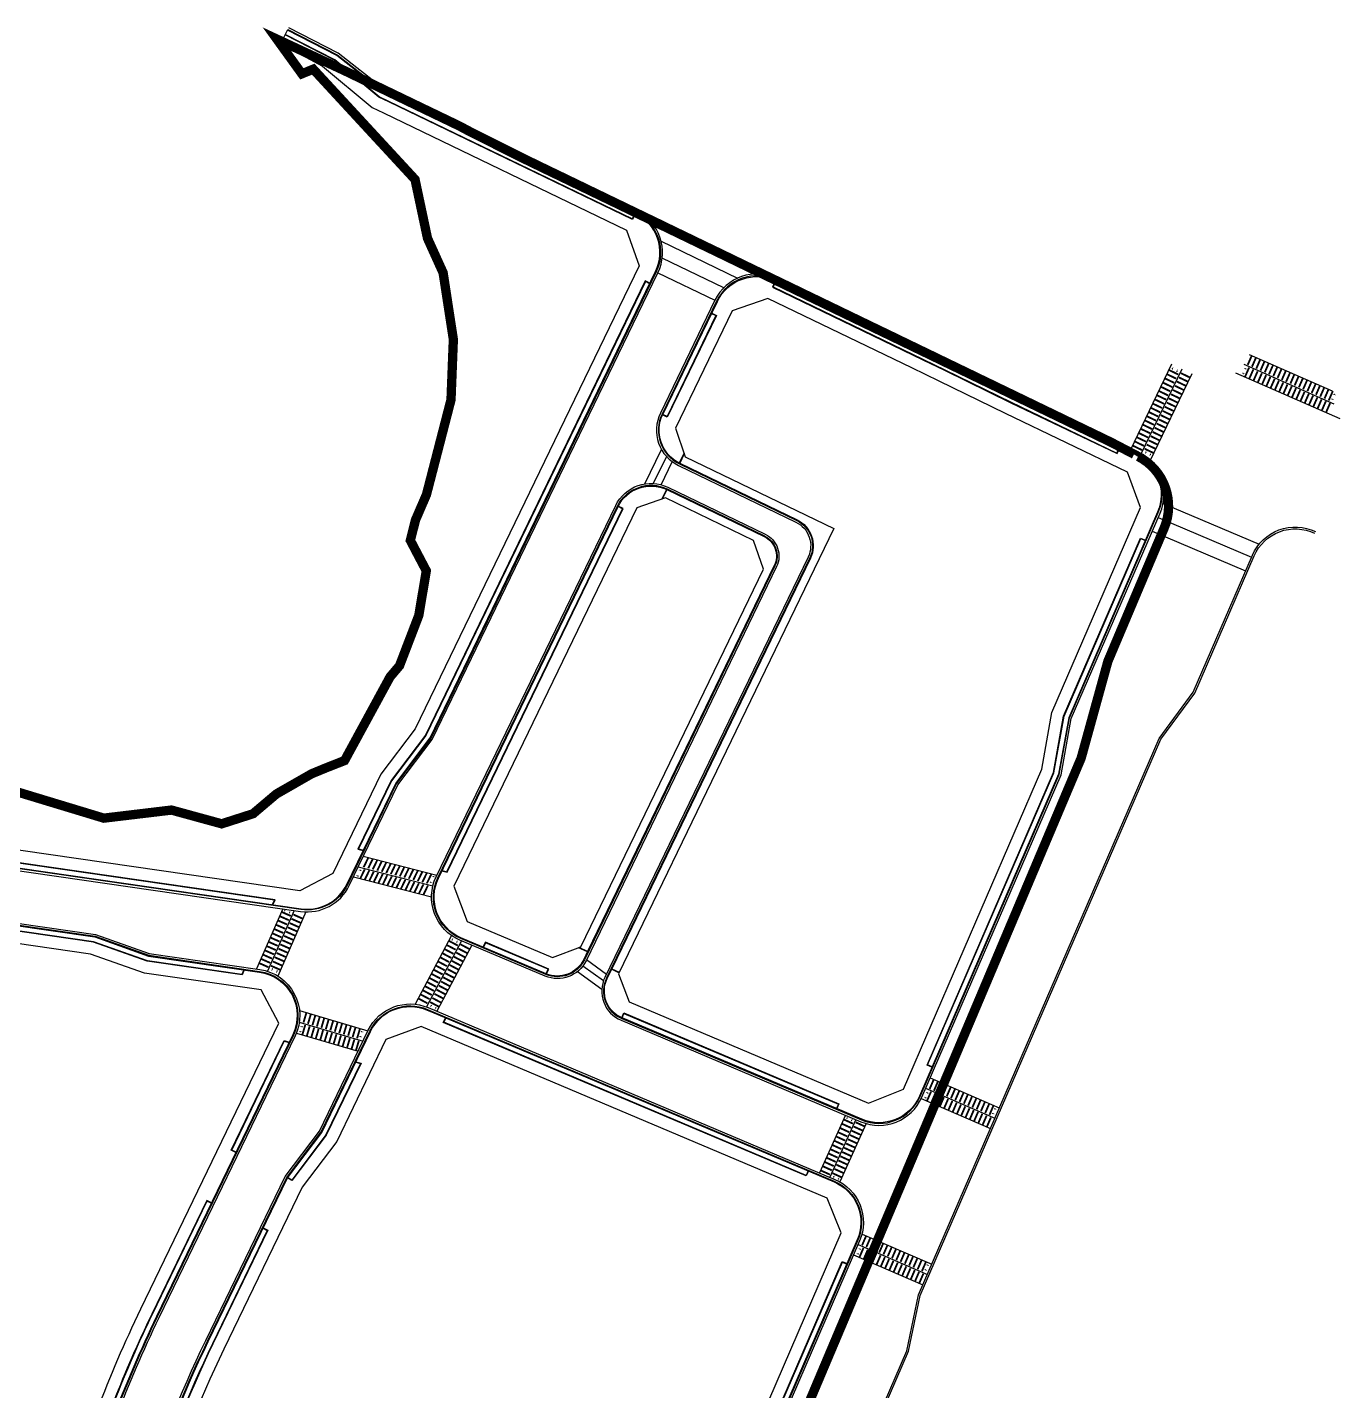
# Model space of a CAD drawing. Header units: millimetres. Extents: x 235041 to 237168, y 422741 to 424190.
# Drawn here: x 236815.8 to 237168.1, y 423394.3 to 423760.1 of the extents above; entities that cross this region are included whole.
import ezdxf

# ---------------------------------------------------------------- set-up
doc = ezdxf.new("R2010")
doc.units = ezdxf.units.MM
doc.linetypes.add('DASHED2', pattern=[0.375, 0.25, -0.125])
doc.linetypes.add('PHANTOM2', pattern=[1.25, 0.625, -0.125, 0.125, -0.125, 0.125, -0.125])
for name, color, linetype in [('0_210818_탑립전민지구 구역계(최종)', 1, 'PHANTOM2'), ('@@노면표시_11.횡단보도(W6.0_백색)', 7, 'Continuous'), ('@@보도선', 7, 'Continuous'), ('@@횡단보도라인', 7, 'Continuous')]:
    doc.layers.add(name, color=color, linetype=linetype)
doc.layers.add('_낮춤(200x250)_직선', color=7, linetype='Continuous', lineweight=13)

# ---------------------------------------------------------------- blocks, each defined once
blk = doc.blocks.new('계획선 검토')
at = {"layer": '@@보도선', "color": 8}
for points in [[(236281.51, 423329.7), (236272.66, 423291.3, 0.358127), (236276.43, 423283.71), (236279.09, 423282.64, 0.394409), (236287.37, 423285.83), (236310.14, 423332.87, -0.190089), (236441.73, 423454.03), (236657.55, 423537.35, -0.12868), (236731.51, 423545.7), (236889.17, 423522.93, 0.326884), (236902.21, 423529.86), (236915.28, 423556.89), (236924.51, 423569.08), (236985.06, 423694.26, 0.414478), (236979.24, 423710.96), (236913.95, 423742.46), (236911.36, 423743.71), (236899.26, 423753.16), (236885.96, 423759.96)], [(236885.73, 423759.52), (236898.99, 423752.74), (236911.1, 423743.28), (236913.73, 423742.01), (236979.02, 423710.51, -0.414478), (236984.61, 423694.47), (236924.08, 423569.35), (236914.85, 423557.15), (236901.76, 423530.08, -0.326884), (236889.24, 423523.42), (236731.58, 423546.2, 0.12868), (236657.37, 423537.81), (236441.55, 423454.49, 0.190089), (236309.69, 423333.09), (236286.92, 423286.05, -0.414214), (236278.9, 423283.27), (236276.71, 423284.33)], [(236547.55, 423495.41), (236547.47, 423495.6), (236657.3, 423538, -0.12868), (236731.61, 423546.4), (236889.27, 423523.62, 0.326884), (236901.58, 423530.16), (236914.68, 423557.25), (236923.91, 423569.45), (236984.43, 423694.56, 0.414478), (236978.93, 423710.33), (236913.65, 423741.83), (236910.99, 423743.11), (236898.88, 423752.57), (236885.64, 423759.34)], [(236883.8, 423755.73), (236895.05, 423749.71), (236908.39, 423738.62), (236911.4, 423737.17), (236976.67, 423705.67), (236979.99, 423696.13), (236919.9, 423571.91), (236910.67, 423559.71), (236897.81, 423533.13), (236888.91, 423528.4), (236732.28, 423551.03, 0.12868), (236655.61, 423542.37), (236439.8, 423459.05, 0.190089), (236305.3, 423335.21), (236281.47, 423286.01), (236277.09, 423284.34)], [(236990.82, 423643), (236990.91, 423643.18), (236990.91, 423643.18, -0.414478), (236986.35, 423656.27), (237001.01, 423686.58, -0.413949), (237016.76, 423692.07), (237056.97, 423672.67), (237062.85, 423669.83), (237080.64, 423661.13), (237113.46, 423645.38, -0.402746), (237119.18, 423630.06), (237095.33, 423574.89), (237092.59, 423559.73), (237055.23, 423473.34, -0.411762), (237039.81, 423467.15), (236975.45, 423494.34, -0.429164), (236971.46, 423504.92), (236972.72, 423507.54), (236972.54, 423507.63)], [(236990.9, 423643.16), (237022.41, 423627.96, -0.414478), (237025.99, 423617.7), (236972.71, 423507.55)], [(236966.37, 423512.08), (236966.19, 423512.16), (236965.14, 423509.99, -0.399419), (236955.08, 423506.2), (236932.21, 423515.87, -0.429164), (236926.18, 423531.87), (236974.37, 423631.52, -0.413929), (236987.45, 423636.08), (236987.54, 423636.26)], [(236987.46, 423636.09, -0.000015), (236987.46, 423636.09), (237013.58, 423623.49, -0.414478), (237016.29, 423615.71), (236966.2, 423512.15)], [(236666.64, 423179.41, -0.395184), (236673.76, 423184.72), (236945.08, 423154.5, -0.020259), (236957.8, 423187.53), (237051.85, 423405.06), (237055.01, 423420.03), (237119.57, 423569.35), (237128.73, 423581.73), (237144.64, 423618.51, -0.42642), (237161.55, 423624.81)], [(236666.8, 423176.41), (236667.08, 423178.93, -0.414214), (236673.7, 423184.23), (236945.42, 423153.96, -0.020489), (236958.25, 423187.33), (237052.33, 423404.9), (237055.49, 423419.88), (237120.01, 423569.09), (237129.17, 423581.47), (237145.1, 423618.31, -0.42642), (237161.33, 423624.36)], [(236881.71, 423524.71), (236882.3, 423526.06), (236731.81, 423547.8, 0.12868), (236656.79, 423539.33), (236555.78, 423500.33), (236556.29, 423499.01)], [(236881.59, 423524.73), (236882.13, 423525.97), (236731.8, 423547.68, 0.12868), (236656.83, 423539.21), (236555.94, 423500.26), (236556.41, 423499.05)], [(236546.98, 423467.78), (236547.18, 423467.74), (236547.85, 423471.58, -0.262673), (236557.1, 423482.81), (236662.84, 423523.63, -0.12868), (236729.41, 423531.15), (236833.93, 423516.06), (236848.34, 423510.94), (236878.13, 423506.64, -0.507291), (236887.06, 423489.82), (236850.49, 423414.21, 0.045008), (236829.72, 423359.12, -0.377445), (236816.66, 423350.59), (236813.93, 423350.99), (236813.9, 423350.79)], [(236874.04, 423507.23), (236873.45, 423505.88), (236848, 423509.56), (236833.58, 423514.67), (236729.21, 423529.75, 0.12868), (236663.35, 423522.31), (236562.35, 423483.31), (236561.84, 423484.64)], [(236873.92, 423507.25), (236873.38, 423506.01), (236848.03, 423509.67), (236833.61, 423514.79), (236729.22, 423529.87, 0.12868), (236663.31, 423522.42), (236562.42, 423483.47), (236561.95, 423484.68)], [(236828.83, 423178.52), (236828.86, 423178.72, -0.423771), (236818.48, 423192.13), (236836.4, 423316.17, -0.076915), (236864.35, 423407.5), (236885.6, 423451.44), (236894.84, 423463.64), (236907.94, 423490.73, -0.399419), (236923.16, 423496.46), (236924.3, 423495.98), (236924.37, 423496.16)], [(236924.3, 423495.99), (237032.33, 423450.36, -0.41667), (237038.58, 423434.78), (237007.51, 423362.92), (236987.08, 423322.73), (236933.21, 423198.16, 0.012304), (236924.68, 423177, -0.343315), (236912.3, 423169.4), (236828.85, 423178.7)], [(236865.25, 423444.73), (236863.97, 423445.34), (236849.21, 423414.83, 0.038712), (236830.66, 423367.44), (236832.07, 423367.19)], [(236865.2, 423444.62), (236864.03, 423445.18), (236849.32, 423414.78, 0.03861), (236830.82, 423367.54), (236832.1, 423367.3)], [(236879.11, 423438.02), (236880.39, 423437.4), (236865.63, 423406.89, 0.036975), (236848.75, 423364.19), (236847.34, 423364.44)], [(236879.06, 423437.91), (236880.23, 423437.35), (236865.52, 423406.94, 0.036889), (236848.66, 423364.32), (236847.37, 423364.56)], [(236924.63, 423176.88), (236923.29, 423177.39, -0.012369), (236931.89, 423198.73), (236985.77, 423323.34), (237006.2, 423363.53), (237034.51, 423429), (237035.83, 423428.43)], [(236924.68, 423177), (236923.44, 423177.46, -0.012304), (236932, 423198.68), (236985.88, 423323.29), (237006.31, 423363.48), (237034.57, 423428.84), (237035.79, 423428.32)]]:
    blk.add_lwpolyline(points, format="xyb", dxfattribs=at)
for points in [[(236883.74, 423755.62), (236885.73, 423759.52)], [(236979.04, 423710.27), (236978.21, 423708.55), (236912.81, 423740.1), (236910.16, 423741.38), (236898.24, 423751.3), (236884.99, 423758.07)], [(236979.02, 423710.51), (236978.15, 423708.71), (236912.87, 423740.21), (236910.23, 423741.48), (236898.31, 423751.4), (236885.05, 423758.18)], [(236982.92, 423691.44), (236981.64, 423692.06), (236922.7, 423570.2), (236913.46, 423558), (236904.56, 423539.59), (236905.96, 423539.23)], [(236982.87, 423691.33), (236981.7, 423691.9), (236922.8, 423570.13), (236913.57, 423557.94), (236904.73, 423539.67), (236906.02, 423539.34)], [(237016.74, 423692.3), (237015.82, 423690.4), (237056.13, 423670.94), (237062.01, 423668.11), (237079.81, 423659.4), (237108.28, 423645.74), (237109.11, 423647.47)], [(237016.85, 423692.25), (237015.98, 423690.45), (237056.18, 423671.05), (237062.06, 423668.21), (237079.86, 423659.51), (237108.23, 423645.9), (237109.01, 423647.52)], [(236999.49, 423683.44), (237000.77, 423682.83), (236987.57, 423655.55), (236986.3, 423656.16)], [(236999.44, 423683.34), (237000.61, 423682.77), (236987.52, 423655.71), (236986.35, 423656.27)], [(236992.07, 423645.83), (236990.8, 423643.23)], [(236992.13, 423645.67), (236990.91, 423643.18)], [(236987.35, 423636.13), (236986.07, 423633.5)], [(236987.45, 423636.08), (236986.23, 423633.56)], [(236927.11, 423533.8), (236928.51, 423533.44), (236975.7, 423631.01), (236974.43, 423631.62)], [(236927.16, 423533.91), (236928.45, 423533.58), (236975.54, 423630.95), (236974.37, 423631.52)], [(237058.61, 423481.15), (237057.3, 423481.71), (237091.22, 423560.15), (237093.96, 423575.3), (237114.62, 423623.09), (237115.93, 423622.54)], [(237058.65, 423481.26), (237057.46, 423481.77), (237091.34, 423560.11), (237094.08, 423575.27), (237114.69, 423622.94), (237115.88, 423622.43)], [(236955.19, 423506.16), (236955.74, 423507.46), (236938.77, 423514.63), (236938.1, 423513.37)], [(236955.08, 423506.2), (236955.58, 423507.4), (236938.82, 423514.48), (236938.22, 423513.33)], [(236966.13, 423512.05), (236963.78, 423513.19)], [(236966.19, 423512.16), (236963.94, 423513.25)], [(236972.72, 423507.54), (236974.69, 423506.59)], [(236972.67, 423507.43), (236974.64, 423506.48)], [(237025.48, 423453.25), (237024.89, 423451.94), (236927.41, 423493.12), (236928.08, 423494.4)], [(237025.37, 423453.3), (237024.83, 423452.09), (236927.57, 423493.18), (236928.19, 423494.35)], [(236975.34, 423494.39), (236975.89, 423495.7), (237033.65, 423471.29), (237033.06, 423470)], [(236975.45, 423494.34), (236975.95, 423495.54), (237033.49, 423471.23), (237032.95, 423470.05)], [(236871.78, 423458.23), (236870.5, 423458.85), (236884.73, 423488.25), (236886.11, 423487.85)], [(236871.83, 423458.34), (236870.66, 423458.9), (236884.79, 423488.11), (236886.06, 423487.74)], [(236904, 423482.57), (236905.38, 423482.17), (236896.05, 423462.89), (236886.82, 423450.69), (236885.6, 423451.44)], [(236903.94, 423482.46), (236905.21, 423482.09), (236895.95, 423462.95), (236886.79, 423450.85), (236885.68, 423451.53)]]:
    blk.add_lwpolyline(points, dxfattribs=at)
for points in [[(237113.76, 423646.02), (237080.95, 423661.76), (237063.15, 423670.46), (237057.27, 423673.3), (237017.06, 423692.7, 0.413949), (237000.38, 423686.89), (236985.72, 423656.58, 0.414478), (236990.61, 423642.55), (237022.11, 423627.34, -0.414478), (237025.37, 423617.99), (236970.83, 423505.23, 0.429164), (236975.17, 423493.7), (237039.53, 423466.5, 0.411762), (237055.87, 423473.06), (237093.26, 423559.53), (237096, 423574.69), (237119.83, 423629.78, 0.402746)], [(237113.55, 423645.56), (237080.73, 423661.31), (237062.93, 423670.01), (237057.05, 423672.85), (237016.85, 423692.25, 0.413949), (237000.83, 423686.67), (236986.17, 423656.36, 0.414478), (236990.82, 423643), (237022.33, 423627.8, -0.414478), (237025.82, 423617.77), (236971.28, 423505.01, 0.429164), (236975.37, 423494.16), (237039.73, 423466.97, 0.411762), (237055.41, 423473.26), (237092.78, 423559.67), (237095.52, 423574.83), (237119.37, 423629.98, 0.402746)], [(237013.88, 423624.1, -0.414478), (237016.91, 423615.42), (236965.77, 423509.69, -0.399419), (236954.81, 423505.56), (236931.93, 423515.22, -0.429164), (236925.55, 423532.18), (236973.74, 423631.82, -0.413949), (236987.76, 423636.71)], [(237013.66, 423623.65, -0.414478), (237016.46, 423615.63), (236965.32, 423509.9, -0.399419), (236955, 423506.02), (236932.13, 423515.68, -0.429164), (236926, 423531.96), (236974.19, 423631.6, -0.413949), (236987.54, 423636.26)], [(236545.65, 423389.03, -0.423443), (236535.13, 423403.58), (236547.16, 423471.7, -0.262673), (236556.84, 423483.46), (236662.59, 423524.29, -0.12868), (236729.51, 423531.85), (236834.1, 423516.74), (236848.51, 423511.63), (236878.23, 423507.33, -0.507291), (236887.69, 423489.52), (236851.12, 423413.9, 0.045008), (236830.39, 423358.93, -0.377445), (236816.56, 423349.9)], [(236545.72, 423389.53, -0.423443), (236535.62, 423403.49), (236547.66, 423471.61, -0.262673), (236557.02, 423482.99), (236662.77, 423523.82, -0.12868), (236729.44, 423531.35), (236833.98, 423516.25), (236848.39, 423511.14), (236878.16, 423506.84, -0.507291), (236887.24, 423489.74), (236850.67, 423414.12, 0.045008), (236829.91, 423359.06, -0.377445), (236816.63, 423350.4)], [(236883.36, 423492.9), (236878.61, 423501.84), (236847.22, 423506.38), (236832.8, 423511.49), (236728.74, 423526.52, 0.12868), (236664.53, 423519.27), (236558.84, 423478.47), (236552.45, 423470.7), (236540.41, 423402.56), (236546.33, 423394.37), (236816.91, 423355.29), (236825.34, 423360.84, -0.044642), (236846.28, 423416.25)], [(237032.59, 423450.98, -0.41667), (237039.2, 423434.51), (237008.12, 423362.63), (236987.69, 423322.44), (236933.84, 423197.89, 0.012304), (236925.31, 423176.76, -0.343315), (236912.23, 423168.73), (236828.78, 423178.02, -0.423771), (236817.79, 423192.23), (236835.71, 423316.27, -0.076915), (236863.72, 423407.81), (236885, 423451.81), (236894.24, 423464), (236907.31, 423491.03, -0.399419), (236923.43, 423497.1)], [(237032.4, 423450.52, -0.41667), (237038.74, 423434.7), (237007.67, 423362.84), (236987.24, 423322.65), (236933.38, 423198.09, 0.012304), (236924.84, 423176.93, -0.343315), (236912.28, 423169.22), (236828.83, 423178.52, -0.423771), (236818.29, 423192.16), (236836.2, 423316.2, -0.076915), (236864.17, 423407.59), (236885.43, 423451.54), (236894.67, 423463.74), (236907.76, 423490.81, -0.399419), (236923.23, 423496.64)], [(237003.25, 423364.92), (237034.27, 423436.65), (237030.51, 423446.02), (236921.52, 423492.07), (236912.07, 423488.51), (236898.85, 423461.18), (236889.62, 423448.98), (236868.57, 423405.47, 0.076915), (236841.03, 423315.5), (236823.1, 423191.37), (236829.28, 423183.38), (236912.31, 423174.13), (236920.73, 423179.67, -0.010478), (236922.17, 423183.6, -0.009472), (236928.9, 423200.02), (236982.82, 423324.73)]]:
    blk.add_lwpolyline(points, format="xyb", close=True, dxfattribs=at)
for points in [[(237053.24, 423668.72), (237014.53, 423687.4), (237004.99, 423684.07), (236989.74, 423652.53), (236992.4, 423644.88), (237032.27, 423625.64), (236974.5, 423506.2), (236977.35, 423498.62), (237041.58, 423471.48), (237050.95, 423475.24), (237088.08, 423561.1), (237090.82, 423576.25), (237114.63, 423631.32), (237111.09, 423640.77), (237078.39, 423656.47), (237060.58, 423665.17)], [(237013.4, 423614.77), (237010.73, 423622.42), (236987.06, 423633.85), (236979.41, 423631.18), (236930.32, 423529.69), (236933.88, 423520.24), (236956.79, 423510.56), (236964.37, 423513.41)]]:
    blk.add_lwpolyline(points, close=True, dxfattribs=at)

msp = doc.modelspace()

# ---------------------------------------------------------------- hatches: boundary and pattern name
at = {"layer": '@@노면표시_11.횡단보도(W6.0_백색)', "ltscale": 0.1}
for points in [[(237143.59, 423669.44), (237144.69, 423671.96), (237144.23, 423672.16), (237143.13, 423669.64)], [(237123.01, 423668.19), (237123.39, 423668.45), (237123.25, 423668.51), (237123.43, 423668.87), (237123.29, 423668.94), (237123.12, 423668.58), (237122.98, 423668.64)], [(237143.13, 423668.34), (237142.86, 423668.71), (237142.8, 423668.57), (237142.43, 423668.73), (237142.37, 423668.59), (237142.74, 423668.43), (237142.68, 423668.29)], [(237143.96, 423668.73), (237142.85, 423666.21), (237142.4, 423666.41), (237143.5, 423668.93)], [(237145.1, 423668.23), (237144, 423665.71), (237143.54, 423665.91), (237144.65, 423668.43)], [(237144.73, 423668.94), (237145.84, 423671.45), (237145.38, 423671.66), (237144.27, 423669.14)], [(237145.88, 423668.43), (237146.98, 423670.95), (237146.52, 423671.15), (237145.42, 423668.63)], [(237147.02, 423667.93), (237148.13, 423670.45), (237147.67, 423670.65), (237146.56, 423668.13)], [(237148.17, 423667.43), (237149.27, 423669.95), (237148.81, 423670.15), (237147.71, 423667.63)], [(237149.31, 423666.93), (237150.41, 423669.45), (237149.96, 423669.65), (237148.85, 423667.13)], [(237150.46, 423666.43), (237151.56, 423668.95), (237151.1, 423669.15), (237150, 423666.63)], [(237151.6, 423665.93), (237152.7, 423668.44), (237152.25, 423668.64), (237151.14, 423666.13)], [(237122.99, 423663.37), (237120.51, 423664.56), (237120.73, 423665.01), (237123.21, 423663.82)], [(237123.53, 423664.5), (237121.05, 423665.69), (237121.27, 423666.14), (237123.75, 423664.95)], [(237124.07, 423665.63), (237121.59, 423666.82), (237121.81, 423667.27), (237124.29, 423666.08)], [(237124.61, 423666.75), (237122.13, 423667.94), (237122.35, 423668.39), (237124.83, 423667.2)], [(237124.25, 423667.59), (237124.63, 423667.85), (237124.49, 423667.92), (237124.67, 423668.28), (237124.53, 423668.34), (237124.36, 423667.98), (237124.22, 423668.05)], [(237124.25, 423664.85), (237126.73, 423663.66), (237126.95, 423664.11), (237124.47, 423665.3)], [(237124.79, 423665.97), (237127.27, 423664.78), (237127.49, 423665.23), (237125.01, 423666.42)], [(237125.33, 423667.1), (237127.81, 423665.91), (237128.03, 423666.36), (237125.55, 423667.55)], [(237142.58, 423667.08), (237142.3, 423667.45), (237142.24, 423667.31), (237141.88, 423667.47), (237141.82, 423667.33), (237142.18, 423667.17), (237142.12, 423667.04)], [(237146.25, 423667.73), (237145.14, 423665.21), (237144.69, 423665.41), (237145.79, 423667.93)], [(237147.39, 423667.22), (237146.29, 423664.7), (237145.83, 423664.91), (237146.93, 423667.42)], [(237148.54, 423666.72), (237147.43, 423664.2), (237146.98, 423664.4), (237148.08, 423666.92)], [(237149.68, 423666.22), (237148.58, 423663.7), (237148.12, 423663.9), (237149.22, 423666.42)], [(237150.83, 423665.72), (237149.72, 423663.2), (237149.27, 423663.4), (237150.37, 423665.92)], [(237151.97, 423665.22), (237150.87, 423662.7), (237150.41, 423662.9), (237151.51, 423665.42)], [(237153.12, 423664.71), (237152.01, 423662.2), (237151.56, 423662.4), (237152.66, 423664.92)], [(237152.75, 423665.42), (237153.85, 423667.94), (237153.39, 423668.14), (237152.29, 423665.62)], [(237153.89, 423664.92), (237154.99, 423667.44), (237154.54, 423667.64), (237153.43, 423665.12)], [(237155.04, 423664.42), (237156.14, 423666.94), (237155.68, 423667.14), (237154.58, 423664.62)], [(237156.18, 423663.92), (237157.28, 423666.44), (237156.83, 423666.64), (237155.72, 423664.12)], [(237157.32, 423663.42), (237158.43, 423665.93), (237157.97, 423666.14), (237156.87, 423663.62)], [(237158.47, 423662.91), (237159.57, 423665.43), (237159.12, 423665.63), (237158.01, 423663.12)], [(237159.61, 423662.41), (237160.72, 423664.93), (237160.26, 423665.13), (237159.16, 423662.61)], [(237121.37, 423659.99), (237118.89, 423661.18), (237119.1, 423661.63), (237121.58, 423660.44)], [(237121.91, 423661.12), (237119.43, 423662.31), (237119.65, 423662.76), (237122.12, 423661.57)], [(237122.45, 423662.24), (237119.97, 423663.43), (237120.19, 423663.89), (237122.67, 423662.7)], [(237122.63, 423661.46), (237125.11, 423660.27), (237125.32, 423660.73), (237122.85, 423661.92)], [(237123.17, 423662.59), (237125.65, 423661.4), (237125.87, 423661.85), (237123.39, 423663.04)], [(237123.71, 423663.72), (237126.19, 423662.53), (237126.41, 423662.98), (237123.93, 423664.17)], [(237154.26, 423664.21), (237153.16, 423661.69), (237152.7, 423661.89), (237153.8, 423664.41)], [(237155.41, 423663.71), (237154.3, 423661.19), (237153.84, 423661.39), (237154.95, 423663.91)], [(237156.55, 423663.21), (237155.45, 423660.69), (237154.99, 423660.89), (237156.09, 423663.41)], [(237157.7, 423662.71), (237156.59, 423660.19), (237156.13, 423660.39), (237157.24, 423662.91)], [(237158.84, 423662.21), (237157.74, 423659.69), (237157.28, 423659.89), (237158.38, 423662.41)], [(237159.99, 423661.7), (237158.88, 423659.18), (237158.42, 423659.39), (237159.53, 423661.9)], [(237161.13, 423661.2), (237160.03, 423658.68), (237159.57, 423658.88), (237160.67, 423661.4)], [(237160.76, 423661.91), (237161.86, 423664.43), (237161.41, 423664.63), (237160.3, 423662.11)], [(237161.9, 423661.41), (237163.01, 423663.93), (237162.55, 423664.13), (237161.45, 423661.61)], [(237163.05, 423660.91), (237164.15, 423663.43), (237163.7, 423663.63), (237162.59, 423661.11)], [(237164.19, 423660.41), (237165.3, 423662.92), (237164.84, 423663.12), (237163.74, 423660.61)], [(237165.34, 423659.9), (237166.44, 423662.42), (237165.98, 423662.62), (237164.88, 423660.1)], [(237166.26, 423661.75), (237166.53, 423661.39), (237166.59, 423661.52), (237166.96, 423661.36), (237167.02, 423661.5), (237166.65, 423661.66), (237166.72, 423661.8)], [(237119.74, 423656.61), (237117.27, 423657.8), (237117.48, 423658.25), (237119.96, 423657.06)], [(237120.29, 423657.74), (237117.81, 423658.93), (237118.02, 423659.38), (237120.5, 423658.19)], [(237120.83, 423658.86), (237118.35, 423660.05), (237118.56, 423660.5), (237121.04, 423659.31)], [(237121.01, 423658.08), (237123.49, 423656.89), (237123.7, 423657.34), (237121.22, 423658.53)], [(237121.55, 423659.21), (237124.03, 423658.02), (237124.24, 423658.47), (237121.76, 423659.66)], [(237122.09, 423660.34), (237124.57, 423659.15), (237124.78, 423659.6), (237122.3, 423660.79)], [(237162.28, 423660.7), (237161.17, 423658.18), (237160.71, 423658.38), (237161.82, 423660.9)], [(237163.42, 423660.2), (237162.32, 423657.68), (237161.86, 423657.88), (237162.96, 423660.4)], [(237164.57, 423659.7), (237163.46, 423657.18), (237163, 423657.38), (237164.11, 423659.9)], [(237165.71, 423659.19), (237164.61, 423656.68), (237164.15, 423656.88), (237165.25, 423659.4)], [(237165.71, 423660.49), (237165.98, 423660.13), (237166.04, 423660.26), (237166.41, 423660.1), (237166.47, 423660.24), (237166.1, 423660.4), (237166.16, 423660.54)], [(237118.12, 423653.23), (237115.64, 423654.42), (237115.86, 423654.87), (237118.34, 423653.68)], [(237118.66, 423654.36), (237116.18, 423655.55), (237116.4, 423656), (237118.88, 423654.81)], [(237119.2, 423655.48), (237116.72, 423656.67), (237116.94, 423657.12), (237119.42, 423655.93)], [(237118.84, 423653.58), (237121.32, 423652.39), (237121.54, 423652.84), (237119.06, 423654.03)], [(237119.38, 423654.7), (237121.86, 423653.51), (237122.08, 423653.96), (237119.6, 423655.15)], [(237119.93, 423655.83), (237122.4, 423654.64), (237122.62, 423655.09), (237120.14, 423656.28)], [(237120.47, 423656.96), (237122.95, 423655.77), (237123.16, 423656.22), (237120.68, 423657.41)], [(237115.96, 423648.72), (237113.48, 423649.91), (237113.7, 423650.36), (237116.18, 423649.17)], [(237116.5, 423649.85), (237114.02, 423651.04), (237114.24, 423651.49), (237116.72, 423650.3)], [(237117.04, 423650.98), (237114.56, 423652.16), (237114.78, 423652.62), (237117.26, 423651.43)], [(237117.58, 423652.1), (237115.1, 423653.29), (237115.32, 423653.74), (237117.8, 423652.55)], [(237117.22, 423650.2), (237119.7, 423649.01), (237119.92, 423649.46), (237117.44, 423650.65)], [(237117.76, 423651.32), (237120.24, 423650.13), (237120.46, 423650.58), (237117.98, 423651.77)], [(237118.3, 423652.45), (237120.78, 423651.26), (237121, 423651.71), (237118.52, 423652.9)], [(237114.88, 423646.47), (237112.4, 423647.66), (237112.61, 423648.11), (237115.09, 423646.92)], [(237115.42, 423647.59), (237112.94, 423648.78), (237113.16, 423649.23), (237115.63, 423648.04)], [(237115.6, 423646.81), (237118.08, 423645.62), (237118.29, 423646.08), (237115.82, 423647.27)], [(237116.14, 423647.94), (237118.62, 423646.75), (237118.84, 423647.2), (237116.36, 423648.39)], [(237116.68, 423649.07), (237119.16, 423647.88), (237119.38, 423648.33), (237116.9, 423649.52)], [(237116.18, 423646.43), (237115.8, 423646.16), (237115.93, 423646.1), (237115.76, 423645.74), (237115.9, 423645.67), (237116.07, 423646.03), (237116.21, 423645.97)], [(237117.41, 423645.83), (237117.04, 423645.57), (237117.17, 423645.5), (237117, 423645.14), (237117.14, 423645.08), (237117.31, 423645.44), (237117.44, 423645.37)], [(236905.85, 423534.86), (236907.07, 423537.38), (236907.57, 423537.26), (236906.35, 423534.73)], [(236907.06, 423534.55), (236908.28, 423537.07), (236908.78, 423536.94), (236907.56, 423534.42)], [(236908.27, 423534.23), (236909.49, 423536.76), (236909.99, 423536.63), (236908.77, 423534.11)], [(236905.58, 423533.85), (236905.25, 423534.17), (236905.21, 423534.02), (236904.82, 423534.12), (236904.78, 423533.98), (236905.17, 423533.88), (236905.13, 423533.73)], [(236904.9, 423531.75), (236906.12, 423534.27), (236906.62, 423534.14), (236905.4, 423531.62)], [(236906.11, 423531.43), (236907.33, 423533.96), (236907.83, 423533.83), (236906.61, 423531.31)], [(236907.32, 423531.12), (236908.54, 423533.65), (236909.04, 423533.52), (236907.82, 423531)], [(236908.53, 423530.81), (236909.76, 423533.34), (236910.25, 423533.21), (236909.03, 423530.69)], [(236909.48, 423533.92), (236910.7, 423536.45), (236911.2, 423536.32), (236909.98, 423533.8)], [(236910.69, 423533.61), (236911.92, 423536.14), (236912.41, 423536.01), (236911.19, 423533.49)], [(236911.9, 423533.3), (236913.13, 423535.83), (236913.62, 423535.7), (236912.4, 423533.17)], [(236913.12, 423532.99), (236914.34, 423535.52), (236914.83, 423535.39), (236913.61, 423532.86)], [(236914.33, 423532.68), (236915.55, 423535.2), (236916.04, 423535.08), (236914.82, 423532.55)], [(236915.54, 423532.37), (236916.76, 423534.89), (236917.25, 423534.77), (236916.03, 423532.24)], [(236916.75, 423532.06), (236917.97, 423534.58), (236918.46, 423534.46), (236917.24, 423531.93)], [(236917.96, 423531.75), (236919.18, 423534.27), (236919.67, 423534.14), (236918.45, 423531.62)], [(236919.17, 423531.43), (236920.39, 423533.96), (236920.88, 423533.83), (236919.66, 423531.31)], [(236920.38, 423531.12), (236921.6, 423533.65), (236922.09, 423533.52), (236920.87, 423531)], [(236921.59, 423530.81), (236922.81, 423533.34), (236923.31, 423533.21), (236922.08, 423530.68)], [(236904.85, 423532.34), (236904.51, 423532.66), (236904.48, 423532.51), (236904.09, 423532.61), (236904.05, 423532.47), (236904.44, 423532.37), (236904.4, 423532.22)], [(236909.74, 423530.5), (236910.97, 423533.03), (236911.46, 423532.9), (236910.24, 423530.37)], [(236910.96, 423530.19), (236912.18, 423532.72), (236912.67, 423532.59), (236911.45, 423530.06)], [(236912.17, 423529.88), (236913.39, 423532.4), (236913.88, 423532.28), (236912.66, 423529.75)], [(236913.38, 423529.57), (236914.6, 423532.09), (236915.09, 423531.97), (236913.87, 423529.44)], [(236914.59, 423529.26), (236915.81, 423531.78), (236916.3, 423531.65), (236915.08, 423529.13)], [(236915.8, 423528.95), (236917.02, 423531.47), (236917.51, 423531.34), (236916.29, 423528.82)], [(236917.01, 423528.63), (236918.23, 423531.16), (236918.72, 423531.03), (236917.5, 423528.51)], [(236918.22, 423528.32), (236919.44, 423530.85), (236919.93, 423530.72), (236918.71, 423528.2)], [(236919.43, 423528.01), (236920.65, 423530.54), (236921.15, 423530.41), (236919.92, 423527.88)], [(236920.64, 423527.7), (236921.86, 423530.23), (236922.36, 423530.1), (236921.13, 423527.57)], [(236921.85, 423527.39), (236923.07, 423529.91), (236923.57, 423529.79), (236922.34, 423527.26)], [(236922.8, 423530.5), (236924.02, 423533.03), (236924.52, 423532.9), (236923.29, 423530.37)], [(236923.74, 423530.82), (236924.08, 423530.5), (236924.11, 423530.65), (236924.5, 423530.55), (236924.54, 423530.69), (236924.15, 423530.79), (236924.19, 423530.94)], [(236924.48, 423532.33), (236924.81, 423532.01), (236924.84, 423532.16), (236925.23, 423532.06), (236925.27, 423532.2), (236924.88, 423532.3), (236924.92, 423532.45)], [(236886.43, 423521.47), (236883.92, 423522.57), (236884.12, 423523.03), (236886.64, 423521.93)], [(236884.79, 423522.85), (236885.15, 423523.12), (236885.02, 423523.18), (236885.18, 423523.55), (236885.04, 423523.61), (236884.88, 423523.24), (236884.74, 423523.3)], [(236886.05, 423522.29), (236886.41, 423522.57), (236886.28, 423522.63), (236886.44, 423523), (236886.3, 423523.06), (236886.14, 423522.69), (236886, 423522.75)], [(236887.14, 423521.84), (236889.66, 423520.73), (236889.86, 423521.19), (236887.34, 423522.3)], [(236884.43, 423516.89), (236881.91, 423517.99), (236882.11, 423518.45), (236884.63, 423517.35)], [(236884.93, 423518.03), (236882.41, 423519.14), (236882.61, 423519.6), (236885.13, 423518.49)], [(236885.43, 423519.18), (236882.91, 423520.28), (236883.11, 423520.74), (236885.63, 423519.64)], [(236885.93, 423520.32), (236883.41, 423521.43), (236883.62, 423521.89), (236886.13, 423520.78)], [(236885.64, 423518.41), (236888.16, 423517.3), (236888.36, 423517.76), (236885.84, 423518.86)], [(236886.14, 423519.55), (236888.66, 423518.45), (236888.86, 423518.9), (236886.34, 423520.01)], [(236886.64, 423520.69), (236889.16, 423519.59), (236889.36, 423520.05), (236886.84, 423521.15)], [(236882.92, 423513.46), (236880.4, 423514.56), (236880.6, 423515.02), (236883.12, 423513.91)], [(236883.42, 423514.6), (236880.9, 423515.7), (236881.1, 423516.16), (236883.62, 423515.06)], [(236883.92, 423515.74), (236881.41, 423516.85), (236881.61, 423517.31), (236884.12, 423516.2)], [(236884.13, 423514.97), (236886.65, 423513.87), (236886.85, 423514.32), (236884.33, 423515.43)], [(236884.63, 423516.12), (236887.15, 423515.01), (236887.35, 423515.47), (236884.83, 423516.57)], [(236885.14, 423517.26), (236887.65, 423516.16), (236887.85, 423516.61), (236885.34, 423517.72)], [(236931.25, 423513.53), (236928.82, 423514.81), (236929.05, 423515.25), (236931.49, 423513.97)], [(236929.71, 423515.02), (236930.09, 423515.27), (236929.96, 423515.34), (236930.15, 423515.69), (236930.02, 423515.76), (236929.83, 423515.41), (236929.7, 423515.48)], [(236930.92, 423514.38), (236931.31, 423514.63), (236931.18, 423514.7), (236931.36, 423515.05), (236931.23, 423515.12), (236931.05, 423514.77), (236930.91, 423514.84)], [(236881.41, 423510.02), (236878.89, 423511.13), (236879.1, 423511.58), (236881.61, 423510.48)], [(236881.92, 423511.17), (236879.4, 423512.27), (236879.6, 423512.73), (236882.12, 423511.62)], [(236882.42, 423512.31), (236879.9, 423513.42), (236880.1, 423513.87), (236882.62, 423512.77)], [(236882.62, 423511.54), (236885.14, 423510.43), (236885.34, 423510.89), (236882.83, 423512)], [(236883.13, 423512.68), (236885.64, 423511.58), (236885.85, 423512.03), (236883.33, 423513.14)], [(236883.63, 423513.83), (236886.15, 423512.72), (236886.35, 423513.18), (236883.83, 423514.28)], [(236929.5, 423510.21), (236927.07, 423511.5), (236927.3, 423511.94), (236929.73, 423510.65)], [(236930.08, 423511.32), (236927.65, 423512.6), (236927.89, 423513.04), (236930.32, 423511.76)], [(236930.67, 423512.42), (236928.24, 423513.71), (236928.47, 423514.15), (236930.9, 423512.86)], [(236930.82, 423511.64), (236933.25, 423510.35), (236933.48, 423510.79), (236931.05, 423512.08)], [(236931.4, 423512.74), (236933.83, 423511.46), (236934.07, 423511.9), (236931.64, 423513.18)], [(236931.99, 423513.85), (236934.42, 423512.56), (236934.65, 423513), (236932.22, 423514.29)], [(236880.41, 423507.73), (236877.89, 423508.84), (236878.09, 423509.29), (236880.61, 423508.19)], [(236880.91, 423508.88), (236878.39, 423509.98), (236878.59, 423510.44), (236881.11, 423509.33)], [(236881.12, 423508.1), (236883.64, 423507), (236883.84, 423507.46), (236881.32, 423508.56)], [(236881.71, 423507.74), (236881.34, 423507.46), (236881.48, 423507.4), (236881.32, 423507.03), (236881.45, 423506.97), (236881.62, 423507.34), (236881.75, 423507.28)], [(236881.62, 423509.25), (236884.14, 423508.14), (236884.34, 423508.6), (236881.82, 423509.71)], [(236882.12, 423510.39), (236884.64, 423509.29), (236884.84, 423509.75), (236882.32, 423510.85)], [(236927.17, 423505.79), (236924.73, 423507.07), (236924.97, 423507.52), (236927.4, 423506.23)], [(236927.75, 423506.89), (236925.32, 423508.18), (236925.55, 423508.62), (236927.98, 423507.34)], [(236928.33, 423508), (236925.9, 423509.28), (236926.13, 423509.73), (236928.57, 423508.44)], [(236928.92, 423509.11), (236926.49, 423510.39), (236926.72, 423510.83), (236929.15, 423509.55)], [(236928.48, 423507.21), (236930.91, 423505.93), (236931.15, 423506.37), (236928.72, 423507.66)], [(236929.07, 423508.32), (236931.5, 423507.03), (236931.73, 423507.48), (236929.3, 423508.76)], [(236929.65, 423509.42), (236932.08, 423508.14), (236932.32, 423508.58), (236929.88, 423509.87)], [(236930.23, 423510.53), (236932.67, 423509.25), (236932.9, 423509.69), (236930.47, 423510.97)], [(236882.97, 423507.18), (236882.6, 423506.91), (236882.74, 423506.85), (236882.58, 423506.48), (236882.71, 423506.42), (236882.87, 423506.79), (236883.01, 423506.73)], [(236925.41, 423502.47), (236922.98, 423503.76), (236923.22, 423504.2), (236925.65, 423502.92)], [(236926, 423503.58), (236923.57, 423504.86), (236923.8, 423505.31), (236926.23, 423504.02)], [(236926.58, 423504.68), (236924.15, 423505.97), (236924.38, 423506.41), (236926.81, 423505.13)], [(236926.73, 423503.9), (236929.16, 423502.61), (236929.4, 423503.06), (236926.97, 423504.34)], [(236927.32, 423505), (236929.75, 423503.72), (236929.98, 423504.16), (236927.55, 423505.45)], [(236927.9, 423506.11), (236930.33, 423504.82), (236930.56, 423505.27), (236928.13, 423506.55)], [(236923.66, 423499.16), (236921.23, 423500.44), (236921.46, 423500.88), (236923.9, 423499.6)], [(236924.25, 423500.26), (236921.81, 423501.55), (236922.05, 423501.99), (236924.48, 423500.71)], [(236924.83, 423501.37), (236922.4, 423502.65), (236922.63, 423503.1), (236925.06, 423501.81)], [(236924.98, 423500.58), (236927.41, 423499.3), (236927.65, 423499.74), (236925.21, 423501.02)], [(236925.56, 423501.69), (236928, 423500.4), (236928.23, 423500.85), (236925.8, 423502.13)], [(236926.15, 423502.79), (236928.58, 423501.51), (236928.81, 423501.95), (236926.38, 423503.24)], [(236923.08, 423498.05), (236920.65, 423499.34), (236920.88, 423499.78), (236923.31, 423498.49)], [(236923.81, 423498.37), (236926.24, 423497.09), (236926.48, 423497.53), (236924.05, 423498.81)], [(236924.37, 423497.96), (236923.99, 423497.71), (236924.12, 423497.64), (236923.93, 423497.29), (236924.07, 423497.22), (236924.25, 423497.57), (236924.39, 423497.5)], [(236924.4, 423499.48), (236926.83, 423498.19), (236927.06, 423498.63), (236924.63, 423499.92)], [(236925.59, 423497.32), (236925.2, 423497.07), (236925.34, 423497), (236925.15, 423496.65), (236925.28, 423496.58), (236925.47, 423496.93), (236925.6, 423496.86)], [(236890.18, 423493.04), (236890.96, 423495.68), (236890.48, 423495.82), (236889.7, 423493.18)], [(236891.38, 423492.68), (236892.16, 423495.32), (236891.68, 423495.46), (236890.9, 423492.83)], [(236892.58, 423492.33), (236893.36, 423494.97), (236892.88, 423495.11), (236892.1, 423492.47)], [(236893.78, 423491.98), (236894.55, 423494.61), (236894.07, 423494.76), (236893.3, 423492.12)], [(236894.98, 423491.62), (236895.75, 423494.26), (236895.27, 423494.4), (236894.5, 423491.76)], [(236896.17, 423491.27), (236896.95, 423493.91), (236896.47, 423494.05), (236895.69, 423491.41)], [(236897.37, 423490.92), (236898.15, 423493.55), (236897.67, 423493.7), (236896.89, 423491.06)], [(236898.57, 423490.56), (236899.35, 423493.2), (236898.87, 423493.34), (236898.09, 423490.7)], [(236899.77, 423490.21), (236900.55, 423492.85), (236900.07, 423492.99), (236899.29, 423490.35)], [(236889.48, 423490.57), (236889.16, 423490.9), (236889.12, 423490.76), (236888.73, 423490.87), (236888.69, 423490.73), (236889.07, 423490.61), (236889.03, 423490.47)], [(236889.87, 423491.89), (236889.55, 423492.22), (236889.51, 423492.08), (236889.12, 423492.19), (236889.08, 423492.05), (236889.46, 423491.93), (236889.42, 423491.79)], [(236890.64, 423492.38), (236889.86, 423489.74), (236889.38, 423489.88), (236890.16, 423492.52)], [(236891.84, 423492.03), (236891.06, 423489.39), (236890.58, 423489.53), (236891.36, 423492.17)], [(236893.04, 423491.67), (236892.26, 423489.04), (236891.78, 423489.18), (236892.56, 423491.82)], [(236894.23, 423491.32), (236893.46, 423488.68), (236892.98, 423488.82), (236893.75, 423491.46)], [(236895.43, 423490.97), (236894.66, 423488.33), (236894.18, 423488.47), (236894.95, 423491.11)], [(236896.63, 423490.61), (236895.85, 423487.98), (236895.37, 423488.12), (236896.15, 423490.75)], [(236897.83, 423490.26), (236897.05, 423487.62), (236896.57, 423487.76), (236897.35, 423490.4)], [(236899.03, 423489.91), (236898.25, 423487.27), (236897.77, 423487.41), (236898.55, 423490.05)], [(236900.23, 423489.55), (236899.45, 423486.91), (236898.97, 423487.06), (236899.75, 423489.69)], [(236901.43, 423489.2), (236900.65, 423486.56), (236900.17, 423486.7), (236900.95, 423489.34)], [(236900.97, 423489.86), (236901.75, 423492.49), (236901.27, 423492.63), (236900.49, 423490)], [(236902.17, 423489.5), (236902.95, 423492.14), (236902.47, 423492.28), (236901.69, 423489.64)], [(236903.37, 423489.15), (236904.15, 423491.79), (236903.67, 423491.93), (236902.89, 423489.29)], [(236904.57, 423488.79), (236905.34, 423491.43), (236904.87, 423491.57), (236904.09, 423488.94)], [(236904.86, 423489.43), (236905.18, 423489.1), (236905.22, 423489.24), (236905.6, 423489.13), (236905.65, 423489.27), (236905.26, 423489.38), (236905.3, 423489.53)], [(236905.25, 423490.74), (236905.57, 423490.42), (236905.61, 423490.56), (236905.99, 423490.45), (236906.03, 423490.59), (236905.65, 423490.7), (236905.69, 423490.85)], [(236902.63, 423488.85), (236901.85, 423486.21), (236901.37, 423486.35), (236902.15, 423488.99)], [(236903.83, 423488.49), (236903.05, 423485.85), (236902.57, 423486), (236903.35, 423488.63)], [(236905.03, 423488.14), (236904.25, 423485.5), (236903.77, 423485.64), (236904.55, 423488.28)], [(237058.59, 423474.47), (237057.5, 423471.95), (237057.04, 423472.15), (237058.14, 423474.67)], [(237058.22, 423475.18), (237059.31, 423477.7), (237058.85, 423477.9), (237057.76, 423475.38)], [(237059.37, 423474.68), (237060.46, 423477.21), (237060, 423477.41), (237058.91, 423474.88)], [(237060.51, 423474.19), (237061.61, 423476.71), (237061.15, 423476.91), (237060.06, 423474.39)], [(237061.66, 423473.69), (237062.75, 423476.22), (237062.29, 423476.41), (237061.2, 423473.89)], [(237062.81, 423473.2), (237063.9, 423475.72), (237063.44, 423475.92), (237062.35, 423473.39)], [(237063.96, 423472.7), (237065.05, 423475.22), (237064.59, 423475.42), (237063.5, 423472.9)], [(237065.1, 423472.2), (237066.2, 423474.73), (237065.74, 423474.93), (237064.64, 423472.4)], [(237057.23, 423472.82), (237056.95, 423473.18), (237056.89, 423473.05), (237056.52, 423473.2), (237056.46, 423473.07), (237056.83, 423472.91), (237056.77, 423472.77)], [(237057.77, 423474.08), (237057.49, 423474.45), (237057.43, 423474.31), (237057.07, 423474.47), (237057.01, 423474.33), (237057.37, 423474.17), (237057.31, 423474.03)], [(237059.74, 423473.98), (237058.65, 423471.45), (237058.19, 423471.65), (237059.28, 423474.18)], [(237060.89, 423473.48), (237059.8, 423470.96), (237059.34, 423471.16), (237060.43, 423473.68)], [(237062.04, 423472.98), (237060.95, 423470.46), (237060.49, 423470.66), (237061.58, 423473.18)], [(237063.18, 423472.49), (237062.09, 423469.96), (237061.63, 423470.16), (237062.73, 423472.69)], [(237064.33, 423471.99), (237063.24, 423469.47), (237062.78, 423469.67), (237063.87, 423472.19)], [(237065.48, 423471.5), (237064.39, 423468.97), (237063.93, 423469.17), (237065.02, 423471.69)], [(237066.63, 423471), (237065.53, 423468.48), (237065.08, 423468.67), (237066.17, 423471.2)], [(237066.25, 423471.71), (237067.34, 423474.23), (237066.88, 423474.43), (237065.79, 423471.91)], [(237067.4, 423471.21), (237068.49, 423473.74), (237068.03, 423473.93), (237066.94, 423471.41)], [(237068.55, 423470.72), (237069.64, 423473.24), (237069.18, 423473.44), (237068.09, 423470.91)], [(237069.69, 423470.22), (237070.78, 423472.74), (237070.33, 423472.94), (237069.23, 423470.42)], [(237070.84, 423469.72), (237071.93, 423472.25), (237071.47, 423472.45), (237070.38, 423469.92)], [(237071.99, 423469.23), (237073.08, 423471.75), (237072.62, 423471.95), (237071.53, 423469.43)], [(237073.14, 423468.73), (237074.23, 423471.25), (237073.77, 423471.45), (237072.68, 423468.93)], [(237074.28, 423468.23), (237075.37, 423470.76), (237074.91, 423470.96), (237073.82, 423468.43)], [(237037.32, 423465.75), (237034.81, 423466.88), (237035.02, 423467.34), (237037.52, 423466.2)], [(237035.69, 423467.15), (237036.06, 423467.42), (237035.92, 423467.48), (237036.09, 423467.84), (237035.95, 423467.91), (237035.78, 423467.54), (237035.65, 423467.6)], [(237036.94, 423466.58), (237037.31, 423466.85), (237037.17, 423466.91), (237037.34, 423467.28), (237037.2, 423467.34), (237037.04, 423466.97), (237036.9, 423467.04)], [(237067.77, 423470.5), (237066.68, 423467.98), (237066.22, 423468.18), (237067.31, 423470.7)], [(237068.92, 423470.01), (237067.83, 423467.48), (237067.37, 423467.68), (237068.46, 423470.21)], [(237070.07, 423469.51), (237068.98, 423466.99), (237068.52, 423467.19), (237069.61, 423469.71)], [(237071.22, 423469.02), (237070.12, 423466.49), (237069.67, 423466.69), (237070.76, 423469.21)], [(237072.36, 423468.52), (237071.27, 423466), (237070.81, 423466.19), (237071.9, 423468.72)], [(237073.51, 423468.02), (237072.42, 423465.5), (237071.96, 423465.7), (237073.05, 423468.22)], [(237074.66, 423467.53), (237073.57, 423465), (237073.11, 423465.2), (237074.2, 423467.73)], [(237074.65, 423468.83), (237074.92, 423468.46), (237074.98, 423468.6), (237075.35, 423468.44), (237075.41, 423468.58), (237075.04, 423468.74), (237075.1, 423468.87)], [(237075.19, 423470.09), (237075.47, 423469.72), (237075.53, 423469.86), (237075.9, 423469.7), (237075.96, 423469.84), (237075.59, 423470), (237075.65, 423470.14)], [(237035.77, 423462.33), (237033.27, 423463.47), (237033.47, 423463.92), (237035.98, 423462.79)], [(237036.29, 423463.47), (237033.78, 423464.61), (237033.99, 423465.06), (237036.49, 423463.93)], [(237036.8, 423464.61), (237034.3, 423465.74), (237034.5, 423466.2), (237037.01, 423465.07)], [(237037, 423463.83), (237039.51, 423462.7), (237039.71, 423463.16), (237037.21, 423464.29)], [(237037.52, 423464.97), (237040.02, 423463.84), (237040.23, 423464.29), (237037.72, 423465.43)], [(237038.03, 423466.11), (237040.54, 423464.98), (237040.74, 423465.43), (237038.24, 423466.57)], [(237034.23, 423458.92), (237031.72, 423460.05), (237031.93, 423460.51), (237034.43, 423459.37)], [(237034.74, 423460.06), (237032.24, 423461.19), (237032.44, 423461.64), (237034.95, 423460.51)], [(237035.26, 423461.19), (237032.75, 423462.33), (237032.96, 423462.78), (237035.46, 423461.65)], [(237035.45, 423460.42), (237037.96, 423459.28), (237038.17, 423459.74), (237035.66, 423460.87)], [(237035.97, 423461.56), (237038.48, 423460.42), (237038.68, 423460.88), (237036.18, 423462.01)], [(237036.49, 423462.7), (237038.99, 423461.56), (237039.2, 423462.02), (237036.69, 423463.15)], [(237032.68, 423455.5), (237030.17, 423456.63), (237030.38, 423457.09), (237032.89, 423455.96)], [(237033.2, 423456.64), (237030.69, 423457.77), (237030.9, 423458.23), (237033.4, 423457.09)], [(237033.71, 423457.78), (237031.21, 423458.91), (237031.41, 423459.37), (237033.92, 423458.23)], [(237033.39, 423455.86), (237035.9, 423454.73), (237036.1, 423455.18), (237033.6, 423456.32)], [(237033.91, 423457), (237036.41, 423455.87), (237036.62, 423456.32), (237034.11, 423457.46)], [(237034.42, 423458.14), (237036.93, 423457.01), (237037.14, 423457.46), (237034.63, 423458.6)], [(237034.94, 423459.28), (237037.44, 423458.15), (237037.65, 423458.6), (237035.15, 423459.73)], [(237031.13, 423452.08), (237028.63, 423453.22), (237028.83, 423453.67), (237031.34, 423452.54)], [(237031.65, 423453.22), (237029.14, 423454.36), (237029.35, 423454.81), (237031.86, 423453.68)], [(237032.16, 423454.36), (237029.66, 423455.5), (237029.87, 423455.95), (237032.37, 423454.82)], [(237031.85, 423452.45), (237034.35, 423451.31), (237034.56, 423451.77), (237032.05, 423452.9)], [(237032.36, 423453.59), (237034.87, 423452.45), (237035.07, 423452.91), (237032.57, 423454.04)], [(237032.88, 423454.72), (237035.38, 423453.59), (237035.59, 423454.05), (237033.08, 423455.18)], [(237032.43, 423452.07), (237032.06, 423451.8), (237032.2, 423451.74), (237032.03, 423451.37), (237032.17, 423451.31), (237032.34, 423451.68), (237032.47, 423451.61)], [(237033.68, 423451.51), (237033.31, 423451.23), (237033.45, 423451.17), (237033.29, 423450.81), (237033.42, 423450.75), (237033.59, 423451.11), (237033.72, 423451.05)], [(237040.09, 423433.26), (237041.19, 423435.79), (237040.73, 423435.99), (237039.64, 423433.46)], [(237041.24, 423432.77), (237042.33, 423435.29), (237041.87, 423435.49), (237040.78, 423432.97)], [(237042.39, 423432.27), (237043.48, 423434.8), (237043.02, 423434.99), (237041.93, 423432.47)], [(237043.54, 423431.77), (237044.63, 423434.3), (237044.17, 423434.5), (237043.08, 423431.97)], [(237039.1, 423430.9), (237038.82, 423431.27), (237038.76, 423431.13), (237038.4, 423431.29), (237038.34, 423431.15), (237038.7, 423430.99), (237038.64, 423430.85)], [(237039.65, 423432.16), (237039.37, 423432.53), (237039.31, 423432.39), (237038.94, 423432.55), (237038.88, 423432.41), (237039.25, 423432.25), (237039.19, 423432.12)], [(237040.47, 423432.56), (237039.38, 423430.03), (237038.92, 423430.23), (237040.01, 423432.75)], [(237041.62, 423432.06), (237040.53, 423429.54), (237040.07, 423429.73), (237041.16, 423432.26)], [(237042.76, 423431.56), (237041.67, 423429.04), (237041.21, 423429.24), (237042.31, 423431.76)], [(237043.91, 423431.07), (237042.82, 423428.54), (237042.36, 423428.74), (237043.45, 423431.27)], [(237045.06, 423430.57), (237043.97, 423428.05), (237043.51, 423428.25), (237044.6, 423430.77)], [(237044.68, 423431.28), (237045.78, 423433.8), (237045.32, 423434), (237044.23, 423431.48)], [(237045.83, 423430.78), (237046.92, 423433.31), (237046.46, 423433.51), (237045.37, 423430.98)], [(237046.98, 423430.29), (237048.07, 423432.81), (237047.61, 423433.01), (237046.52, 423430.48)], [(237048.13, 423429.79), (237049.22, 423432.31), (237048.76, 423432.51), (237047.67, 423429.99)], [(237049.27, 423429.29), (237050.37, 423431.82), (237049.91, 423432.02), (237048.81, 423429.49)], [(237050.42, 423428.8), (237051.51, 423431.32), (237051.05, 423431.52), (237049.96, 423429)], [(237051.57, 423428.3), (237052.66, 423430.83), (237052.2, 423431.02), (237051.11, 423428.5)], [(237046.21, 423430.08), (237045.12, 423427.55), (237044.66, 423427.75), (237045.75, 423430.27)], [(237047.35, 423429.58), (237046.26, 423427.06), (237045.8, 423427.25), (237046.9, 423429.78)], [(237048.5, 423429.08), (237047.41, 423426.56), (237046.95, 423426.76), (237048.04, 423429.28)], [(237049.65, 423428.59), (237048.56, 423426.06), (237048.1, 423426.26), (237049.19, 423428.79)], [(237050.8, 423428.09), (237049.7, 423425.57), (237049.25, 423425.77), (237050.34, 423428.29)], [(237051.94, 423427.6), (237050.85, 423425.07), (237050.39, 423425.27), (237051.48, 423427.79)], [(237053.09, 423427.1), (237052, 423424.57), (237051.54, 423424.77), (237052.63, 423427.3)], [(237052.72, 423427.81), (237053.81, 423430.33), (237053.35, 423430.53), (237052.26, 423428)], [(237053.86, 423427.31), (237054.95, 423429.83), (237054.5, 423430.03), (237053.4, 423427.51)], [(237055.01, 423426.81), (237056.1, 423429.34), (237055.64, 423429.54), (237054.55, 423427.01)], [(237056.16, 423426.32), (237057.25, 423428.84), (237056.79, 423429.04), (237055.7, 423426.52)], [(237057.07, 423428.17), (237057.35, 423427.81), (237057.41, 423427.94), (237057.77, 423427.78), (237057.83, 423427.92), (237057.46, 423428.08), (237057.52, 423428.22)], [(237054.24, 423426.6), (237053.15, 423424.08), (237052.69, 423424.28), (237053.78, 423426.8)], [(237055.39, 423426.11), (237054.29, 423423.58), (237053.84, 423423.78), (237054.93, 423426.31)], [(237056.53, 423425.61), (237055.44, 423423.09), (237054.98, 423423.29), (237056.07, 423425.81)], [(237056.52, 423426.91), (237056.8, 423426.54), (237056.86, 423426.68), (237057.23, 423426.52), (237057.29, 423426.66), (237056.92, 423426.82), (237056.98, 423426.96)]]:
    msp.add_hatch(color=256, dxfattribs=at).paths.add_polyline_path(points)

# ---------------------------------------------------------------- linework, layer by layer
at = {"layer": '0_210818_탑립전민지구 구역계(최종)', "linetype": 'PHANTOM2', "ltscale": 25, "const_width": 2.5, "flags": 128}
msp.add_lwpolyline([(237113.94, 423644.98, -0.393187), (237120.94, 423625.78), (237105.83, 423590.01), (237098.66, 423564.05), (236956.25, 423226.98, 0.032578), (236917.24, 423114.79), (236907.16, 423116.34), (236883.77, 423119.72), (236882.02, 423120.86), (236870.93, 423128.06), (236869.81, 423128.78), (236848.19, 423131.16), (236816.41, 423134.62), (236784.83, 423138.07), (236767.34, 423139.98), (236753.14, 423141.7), (236721.91, 423145.56), (236709.29, 423147.06), (236699.79, 423148.23), (236690, 423149.46), (236681.07, 423150.54), (236664.97, 423152.47), (236660.97, 423151.23), (236658.18, 423149.6), (236619.15, 423148.23), (236612.53, 423149.89), (236595.62, 423153.61), (236584.03, 423156.23), (236579.04, 423156.82), (236574.77, 423157.4), (236571.69, 423157.77), (236567.49, 423158.12), (236555.61, 423159.25), (236545.67, 423160.98), (236539.12, 423162.34), (236538.71, 423162.37), (236529.3, 423164.58), (236520.57, 423166.16), (236483.56, 423172.92), (236470.72, 423175.36), (236464.7, 423176.71), (236435.21, 423183.29), (236392.4, 423195.47), (236386.41, 423197.36), (236349.07, 423209.04), (236336.69, 423212.92), (236329.23, 423215.26), (236309.91, 423224.07), (236273.47, 423240.68), (236270.01, 423242.26), (236266.66, 423243.79), (236242.55, 423259.37), (236238.67, 423261.88), (236216.76, 423276.69), (236218.95, 423278.58), (236234.07, 423281.14), (236234.22, 423281.31), (236243.64, 423292.56), (236254.54, 423303.5), (236265.11, 423311.77), (236275.06, 423325.38), (236283.29, 423330.89), (236287.79, 423341.04), (236296.68, 423344.08), (236307.77, 423366.98), (236310.42, 423372.44), (236318.42, 423386.64), (236326.6, 423396.81), (236338.07, 423406.5), (236347.12, 423417.75), (236349.02, 423420.83), (236350.49, 423423.19), (236364.44, 423439.1), (236377.97, 423443.41), (236392.52, 423448.1), (236408.44, 423459.41), (236429.46, 423476.56), (236438.27, 423481.48), (236441.67, 423483.33), (236447.44, 423486.42), (236468.48, 423493.75), (236477.9, 423495.85), (236489.88, 423497.24), (236500.86, 423501.15), (236503.86, 423501.85), (236511.45, 423503.53), (236518.79, 423505.17), (236524.56, 423508.46), (236531.27, 423508.32), (236540.1, 423511.09), (236542.46, 423512.87), (236571.69, 423523.55), (236581.39, 423527.11), (236599.32, 423534.41), (236618.92, 423540.73), (236636.58, 423548.67), (236667.91, 423560.62), (236682.78, 423566.24), (236686.81, 423570.72), (236695.65, 423570.84), (236700.47, 423568.93), (236708.06, 423568), (236728.38, 423567.81), (236740.55, 423566.38), (236743.58, 423571.77), (236751.67, 423572.44), (236758.43, 423567.51), (236768.28, 423566.67), (236775.24, 423568.3), (236784.23, 423567.82), (236798.21, 423559.49), (236807.14, 423556.79), (236836.34, 423547.94), (236854.51, 423550.11), (236867.98, 423546.42), (236876.41, 423549.13), (236882.67, 423554.43), (236892.16, 423559.86), (236896.23, 423561.53), (236900.96, 423563.39), (236913.18, 423585.85), (236915.71, 423588.83), (236920.89, 423602.34), (236922.9, 423614.3), (236918.62, 423622.44), (236920, 423627.94), (236922.94, 423634.74), (236929.53, 423660.19), (236930.16, 423676.38), (236927.41, 423694.26), (236923.22, 423703.51), (236919.87, 423719.3), (236892.55, 423748.88), (236889.5, 423747.64), (236884.37, 423754.74), (236882.77, 423756.96), (236893.9, 423751.77), (236901.26, 423748.33), (236919.32, 423739.63), (236921.54, 423738.56), (236931.84, 423733.61), (236934.62, 423732.12), (236949.14, 423724.84), (236951.83, 423723.54), (236954.7, 423722.15), (236957.23, 423720.93), (236958.13, 423720.5), (236961.01, 423719.11), (236963.53, 423717.89), (236964.43, 423717.46), (236966.23, 423716.59), (236967.13, 423716.15), (236968.94, 423715.28), (236970.74, 423714.41), (236972.54, 423713.54), (236973.44, 423713.11), (236975.24, 423712.24), (236977.04, 423711.37), (236978.84, 423710.5), (236979.74, 423710.07), (236981.54, 423709.2), (236983.35, 423708.33), (236985.15, 423707.46), (236986.05, 423707.02), (236987.85, 423706.15), (236989.65, 423705.28), (236991.45, 423704.41), (236992.35, 423703.98), (236994.15, 423703.11), (236995.95, 423702.24), (236997.75, 423701.37), (236998.65, 423700.94), (237000.46, 423700.07), (237002.26, 423699.2), (237004.06, 423698.33), (237004.96, 423697.89), (237006.76, 423697.02), (237008.56, 423696.15), (237010.36, 423695.28), (237011.26, 423694.85), (237013.06, 423693.98), (237014.87, 423693.11), (237016.67, 423692.24), (237017.57, 423691.81), (237019.37, 423690.94), (237021.17, 423690.07), (237022.97, 423689.2), (237023.87, 423688.76), (237025.67, 423687.89), (237027.47, 423687.03), (237029.27, 423686.16), (237030.17, 423685.72), (237031.98, 423684.85), (237035.58, 423683.11), (237037.38, 423682.24), (237040.08, 423680.94), (237041.88, 423680.07), (237043.68, 423679.2), (237046.39, 423677.9), (237048.19, 423677.03), (237051.06, 423675.64), (237053.59, 423674.42), (237054.49, 423673.98), (237057.37, 423672.6), (237059.89, 423671.38), (237060.79, 423670.94), (237063.67, 423669.55), (237066.2, 423668.33), (237067.1, 423667.9), (237068.9, 423667.03), (237069.8, 423666.59), (237071.6, 423665.72), (237073.4, 423664.86), (237075.2, 423663.99), (237076.1, 423663.55), (237077.91, 423662.68), (237079.71, 423661.81), (237081.51, 423660.94), (237082.41, 423660.51), (237084.21, 423659.64), (237086.01, 423658.77), (237087.81, 423657.9), (237088.71, 423657.47), (237090.51, 423656.6), (237092.31, 423655.73), (237094.12, 423654.86), (237095.02, 423654.42), (237096.82, 423653.55), (237098.62, 423652.68), (237100.42, 423651.81), (237101.32, 423651.38), (237103.12, 423650.51), (237104.92, 423649.64), (237106.66, 423648.8), (237113.95, 423645)], format="xyb", close=True, dxfattribs=at)
at = {"layer": '@@횡단보도라인', "color": 6}
for points in [[(236985.93, 423702.73), (237006.46, 423692.83)], [(236985.06, 423694.27), (237000.37, 423686.88)], [(237143.76, 423672.36), (237166.03, 423662.6)], [(237112.01, 423646.85), (237123.02, 423669.8)], [(237117.13, 423643.65), (237128.43, 423667.2)], [(237140.05, 423667.44), (237168.06, 423655.16)], [(236981.55, 423637.62), (236986.03, 423646.84)], [(236985.89, 423637.4), (236988.9, 423643.58)], [(237120.63, 423632.36), (237146.4, 423621.42)], [(237117.72, 423624.91), (237142.8, 423614.26)], [(236925.74, 423532.58), (236905.98, 423537.66)], [(236924.3, 423526.76), (236903.32, 423532.15)], [(236884.38, 423523.62), (236877.29, 423507.47)], [(236890.57, 423522.81), (236883.02, 423505.59)], [(236929.69, 423516.45), (236919.95, 423498.01)], [(236935.11, 423513.88), (236925.74, 423496.13)], [(236965.91, 423509.98), (236971.26, 423506.12)], [(236963.48, 423506.8), (236970, 423502.1)], [(236888.87, 423496.29), (236907.23, 423490.88)], [(236888.03, 423490.28), (236904.59, 423485.4)], [(237058.11, 423478.23), (237076.69, 423470.19)], [(237055.72, 423472.72), (237074.31, 423464.68)], [(237035.43, 423468.24), (237028.42, 423452.75)], [(237041, 423465.99), (237033.91, 423450.33)], [(237039.84, 423436.37), (237058.57, 423428.27)], [(237037.6, 423430.8), (237056.19, 423422.76)]]:
    msp.add_lwpolyline(points, dxfattribs=at)
at = {"layer": '@@횡단보도라인', "color": 1}
for points in [[(237002.71, 423690.2), (236986.21, 423698.16)], [(237114.7, 423645.52), (237125.73, 423668.5)], [(237142.34, 423669.71), (237166.5, 423659.12)], [(236987.36, 423644.99), (236983.83, 423637.73)], [(237119.31, 423628.58), (237144.41, 423617.93)], [(236904.65, 423534.91), (236924.67, 423529.76)], [(236887.46, 423523.18), (236880.3, 423506.85)], [(236932.34, 423515.05), (236922.96, 423497.29)], [(236970.43, 423504.26), (236964.89, 423508.25)], [(236888.81, 423493.18), (236905.91, 423488.14)], [(237056.92, 423475.47), (237075.5, 423467.43)], [(237038.19, 423467.07), (237031.18, 423451.58)], [(237038.79, 423433.55), (237057.38, 423425.52)]]:
    msp.add_lwpolyline(points, dxfattribs=at)

# ---------------------------------------------------------------- block references
at = {"layer": '_낮춤(200x250)_직선', "color": 50, "linetype": 'DASHED2', "ltscale": 2}
msp.add_blockref('계획선 검토', (0, 0), dxfattribs=at)

doc.saveas('drawing.dxf')
